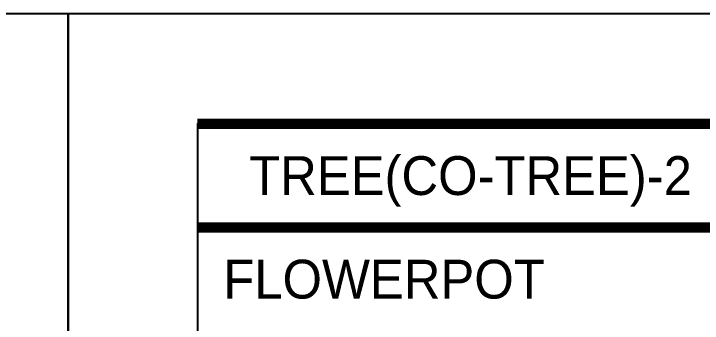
# Model space of a CAD drawing. Header units: millimetres. Extents: x 0 to 25200, y 0 to 17820.
# Drawn here: x 12348 to 15542, y 16386 to 17820 of the extents above; entities that cross this region are included whole.
import ezdxf
from ezdxf.enums import TextEntityAlignment as Align

# ---------------------------------------------------------------- set-up
doc = ezdxf.new("R2010")
doc.units = ezdxf.units.MM
doc.header["$LTSCALE"] = 100
doc.header["$MEASUREMENT"] = 0
doc.layers.add('TB-FORM', color=7, linetype='Continuous')
doc.layers.add('TB-TEXT', color=4, linetype='Continuous')
doc.styles.add('DH-TITLE', font='')
doc.styles.get('DH-TITLE').set_extended_font_data('HY울릉도M')

msp = doc.modelspace()

# ---------------------------------------------------------------- linework, layer by layer
at = {"layer": 'TB-FORM', "color": 251}
for points in [[(0, 0), (12600, 0), (12600, 17820), (0, 17820)], [(12600, 0), (25200, 0), (25200, 17820), (12600, 17820)], [(13200, 510), (24600, 510), (24600, 17310), (13200, 17310)]]:
    msp.add_lwpolyline(points, close=True, dxfattribs=at)
at = {"layer": 'TB-FORM', "const_width": 48}
for points in [[(13200, 17310), (24600, 17310)], [(13200, 16830), (24600, 16830)]]:
    msp.add_lwpolyline(points, dxfattribs=at)

# ---------------------------------------------------------------- texts
at = {"layer": 'TB-TEXT', "style": 'DH-TITLE'}
for s, p in [('TREE(CO-TREE)-2', (13440, 17070)), ('FLOWERPOT', (13320, 16590))]:
    msp.add_text(s, height=180, dxfattribs=at).set_placement(p, align=Align.MIDDLE_LEFT)

doc.saveas('drawing.dxf')
